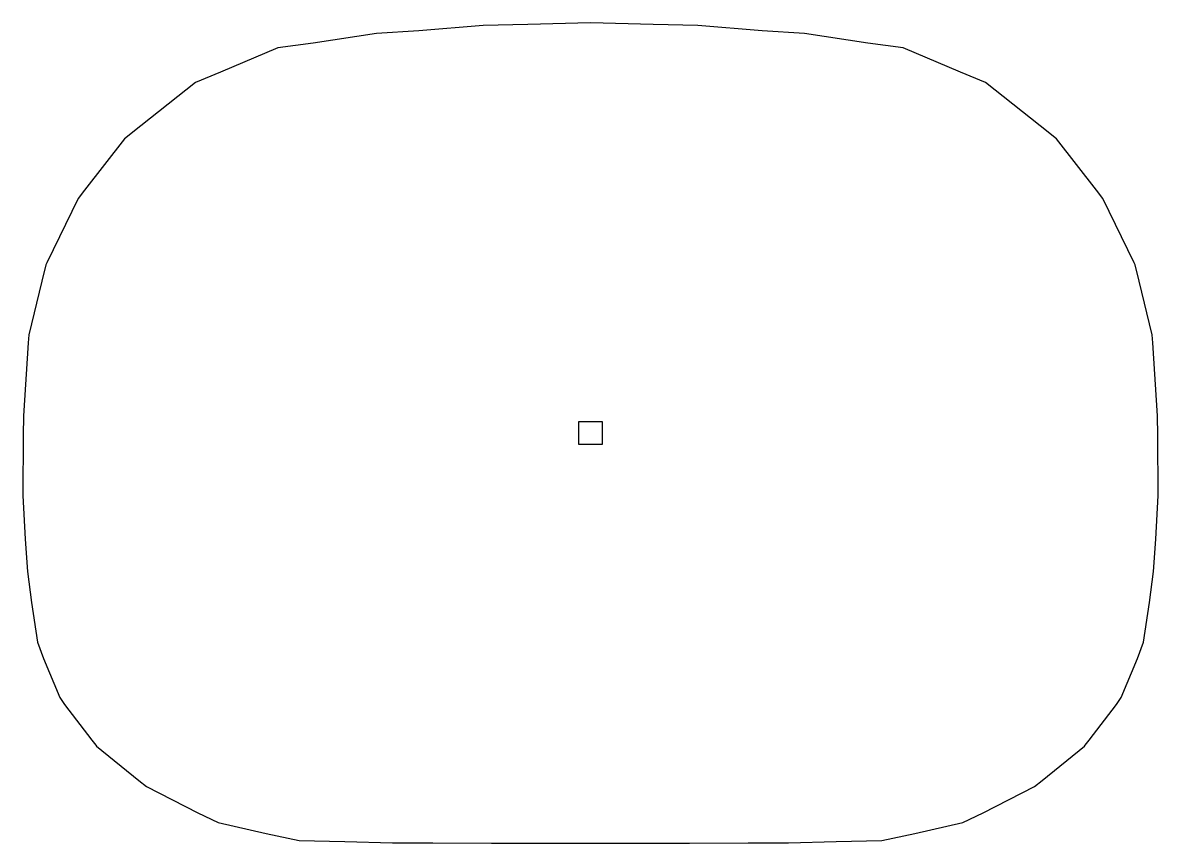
# Model space of a CAD drawing. Extents: x -9.8 to 9.8, y -7.1 to 7.1.
import ezdxf

# ---------------------------------------------------------------- set-up
doc = ezdxf.new("R2010")
doc.units = 0

msp = doc.modelspace()

# ---------------------------------------------------------------- linework, layer by layer
for p, q in [((0, 7.077), (-1.081, 7.045)), ((1.081, 7.045), (0, 7.077)), ((-3.692, 6.889), (-4.782, 6.724)), ((-2.962, 6.937), (-3.692, 6.889)), ((-1.851, 7.027), (-2.962, 6.937)), ((-1.081, 7.045), (-1.851, 7.027)), ((1.851, 7.027), (1.081, 7.045)), ((2.962, 6.937), (1.851, 7.027)), ((3.692, 6.889), (2.962, 6.937)), ((4.782, 6.724), (3.692, 6.889)), ((-4.782, 6.724), (-5.394, 6.646)), ((5.394, 6.646), (4.782, 6.724)), ((-5.394, 6.646), (-6.385, 6.223)), ((6.385, 6.223), (5.394, 6.646)), ((-6.385, 6.223), (-6.816, 6.048)), ((6.816, 6.048), (6.385, 6.223)), ((-6.816, 6.048), (-7.76, 5.296)), ((7.76, 5.296), (6.816, 6.048)), ((-7.76, 5.296), (-8.042, 5.075)), ((8.042, 5.075), (7.76, 5.296)), ((-8.042, 5.075), (-8.729, 4.186)), ((8.729, 4.186), (8.042, 5.075)), ((-8.729, 4.186), (-8.838, 4.045)), ((8.838, 4.045), (8.729, 4.186)), ((-8.838, 4.045), (-9.38, 2.933)), ((9.38, 2.933), (8.838, 4.045)), ((-9.395, 2.9), (-9.464, 2.621)), ((-9.38, 2.933), (-9.395, 2.9)), ((9.395, 2.9), (9.38, 2.933)), ((9.464, 2.621), (9.395, 2.9)), ((-9.464, 2.621), (-9.69, 1.692)), ((9.69, 1.692), (9.464, 2.621)), ((-9.69, 1.692), (-9.701, 1.553)), ((9.701, 1.553), (9.69, 1.692)), ((-9.701, 1.553), (-9.785, 0.297)), ((9.785, 0.297), (9.701, 1.553)), ((-9.785, 0.297), (-9.788, -0.044)), ((-0.2, -0.2), (-0.2, 0.2)), ((-0.2, 0.2), (0.2, 0.2)), ((0.2, 0.2), (0.2, -0.2)), ((9.788, -0.044), (9.785, 0.297)), ((-9.788, -0.044), (-9.796, -1.079)), ((9.796, -1.079), (9.788, -0.044)), ((0.2, -0.2), (-0.2, -0.2)), ((-9.796, -1.079), (-9.753, -1.834)), ((9.753, -1.834), (9.796, -1.079)), ((-9.753, -1.834), (-9.714, -2.391)), ((9.714, -2.391), (9.753, -1.834)), ((-9.714, -2.391), (-9.646, -2.926)), ((9.646, -2.926), (9.714, -2.391)), ((-9.646, -2.926), (-9.539, -3.608)), ((9.539, -3.608), (9.646, -2.926)), ((-9.539, -3.608), (-9.437, -3.888)), ((9.437, -3.888), (9.539, -3.608)), ((-9.437, -3.888), (-9.158, -4.563)), ((9.158, -4.563), (9.437, -3.888)), ((-9.158, -4.563), (-9.076, -4.68)), ((-9.076, -4.68), (-8.603, -5.297)), ((8.603, -5.297), (9.076, -4.68)), ((9.076, -4.68), (9.158, -4.563)), ((-8.603, -5.297), (-8.534, -5.387)), ((-8.534, -5.387), (-8.522, -5.401)), ((-8.522, -5.401), (-7.794, -5.994)), ((7.794, -5.994), (8.522, -5.401)), ((8.522, -5.401), (8.534, -5.387)), ((8.534, -5.387), (8.603, -5.297)), ((-7.794, -5.994), (-7.658, -6.095)), ((7.658, -6.095), (7.794, -5.994)), ((-7.658, -6.095), (-6.774, -6.55)), ((6.774, -6.55), (7.658, -6.095)), ((-6.774, -6.55), (-6.422, -6.719)), ((6.422, -6.719), (6.774, -6.55)), ((-6.422, -6.719), (-5.593, -6.906)), ((5.593, -6.906), (6.422, -6.719)), ((-5.593, -6.906), (-5.029, -7.026)), ((-5.029, -7.026), (-4.237, -7.046)), ((-4.237, -7.046), (-3.418, -7.068)), ((3.418, -7.068), (4.237, -7.046)), ((4.237, -7.046), (5.029, -7.026)), ((5.029, -7.026), (5.593, -6.906)), ((-3.418, -7.068), (-2.72, -7.071)), ((-2.72, -7.071), (-1.709, -7.076)), ((-1.709, -7.076), (-1.101, -7.076)), ((-1.101, -7.076), (0, -7.077)), ((0, -7.077), (1.101, -7.076)), ((1.101, -7.076), (1.709, -7.076)), ((1.709, -7.076), (2.72, -7.071)), ((2.72, -7.071), (3.418, -7.068))]:
    msp.add_line(p, q)

doc.saveas('drawing.dxf')
